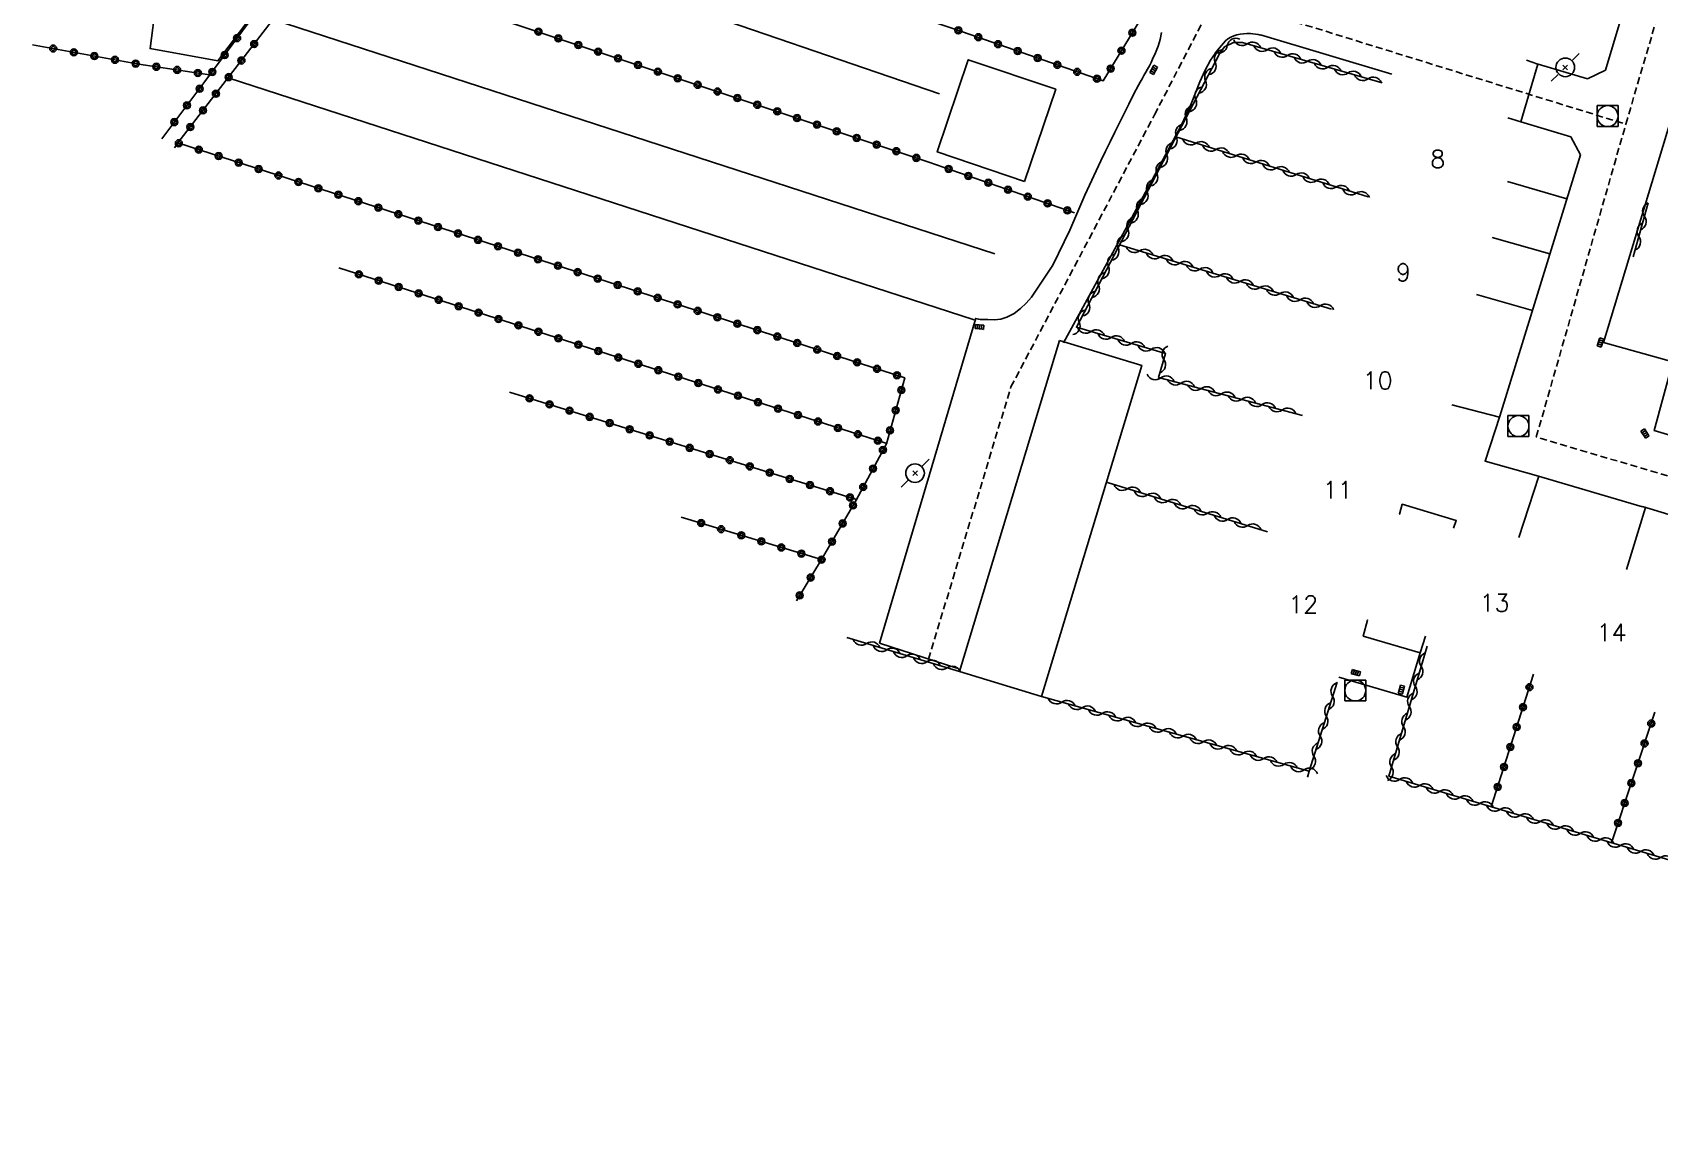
# Model space of a CAD drawing. Header units: millimetres. Extents: x 108019 to 109000, y 147057 to 148000.
# Drawn here: x 108751.5 to 108867.9, y 147407 to 147486.6 of the extents above; entities that cross this region are included whole.
import ezdxf
from ezdxf.enums import TextEntityAlignment as Align

# ---------------------------------------------------------------- set-up
doc = ezdxf.new("R2010")
doc.units = ezdxf.units.MM
doc.linetypes.add('DASHED', pattern=[0.75, 0.5, -0.25])
doc.layers.get('0').update_dxf_attribs({"linetype": 'CONTINUOUS'})
for name, color, linetype in [('W0001', 6, 'DASHED'), ('W0008', 7, 'CONTINUOUS'), ('W0014', 7, 'CONTINUOUS'), ('W0017', 7, 'CONTINUOUS'), ('W0101', 7, 'CONTINUOUS'), ('W0104', 1, 'CONTINUOUS'), ('W0310', 3, 'CONTINUOUS'), ('W0323', 7, 'CONTINUOUS'), ('W0330', 7, 'CONTINUOUS'), ('W0401', 7, 'CONTINUOUS'), ('W0420', 7, 'CONTINUOUS'), ('W0473', 7, 'CONTINUOUS'), ('W0991', 7, 'CONTINUOUS')]:
    doc.layers.add(name, color=color, linetype=linetype)
doc.styles.get("Standard").update_dxf_attribs({"font": 'romans.shx', "width": 0.85})

# ---------------------------------------------------------------- blocks, each defined once
blk = doc.blocks.new('T420')
for p, q in [((0.75, 0.75), (-0.75, 0.75)), ((-0.75, 0.75), (-0.75, -0.75)), ((0.75, 0.75), (0.75, -0.75)), ((0.75, -0.75), (-0.75, -0.75))]:
    blk.add_line(p, q)
blk.add_ellipse((0, 0), major_axis=(-0.53, 0.53), ratio=1, start_param=3.926991, end_param=10.210176)
blk = doc.blocks.new('T401')
for p, q in [((-0.3, 0.3), (0, 0.3)), ((-0.3, -0.25), (-0.3, 0.3)), ((-0.3, 0.15), (0, 0.15)), ((-0.3, 0), (0, 0)), ((0, 0.3), (0, -0.25)), ((-0.3, -0.15), (0, -0.15)), ((-0.3, -0.25), (-0.3, -0.3)), ((-0.3, -0.3), (0, -0.3)), ((0, -0.3), (0, -0.25))]:
    blk.add_line(p, q)
blk = doc.blocks.new('T473')
for p, q in [((-0.166667, 0.166667), (0.166667, -0.166667)), ((-0.166667, -0.166667), (0.166667, 0.166667)), ((0.500001, 0.500001), (1.000002, 1.000002)), ((-1.000002, -1.000002), (-0.500001, -0.500001))]:
    blk.add_line(p, q)
blk.add_ellipse((0, 0), major_axis=(0.471405, 0.471405), ratio=1, start_param=5.4977871438, end_param=11.780972451)
blk = doc.blocks.new('t323o')
at = {"color": 0, "linetype": 'Continuous'}
for radius in [0.25, 0.15]:
    blk.add_circle((0, 0), radius, dxfattribs=at)
blk = doc.blocks.new('t310o')
at = {"color": 0, "linetype": 'Continuous'}
for centre, start, end in [((-0.5, 0.38), 216.8699, 323.1304), ((0.5, -0.37), 36.8699, 143.1303)]:
    blk.add_arc(centre, 0.625, start, end, dxfattribs=at)

msp = doc.modelspace()

# ---------------------------------------------------------------- linework, layer by layer
at = {"layer": 'W0001'}
for points in [[(108865.47, 147480), (108872.3, 147503.3)], [(108815.58, 147441.7), (108821.48, 147461.19), (108831.75, 147480.67), (108836.12, 147489.09)], [(108836.12, 147489.09), (108865.47, 147480)], [(108900.08, 147445.42), (108859.07, 147457.61), (108865.47, 147480)]]:
    msp.add_lwpolyline(points, dxfattribs=at)
at = {"layer": 'W0008'}
msp.add_lwpolyline([(108863.87, 147464.37), (108873.23, 147495.31), (108877.79, 147494.05), (108879.34, 147498.62), (108905.56, 147490.67), (108904.26, 147486.01), (108908.85, 147484.58), (108899.47, 147453.51), (108894.79, 147454.83), (108893.39, 147450.33), (108867.49, 147458.07), (108868.84, 147462.99)], close=True, dxfattribs=at)
for points in [[(108867.38, 147495.13), (108864.01, 147483.86)], [(108832.25, 147486.57), (108832.17, 147486.06), (108832.01, 147485.58), (108831.82, 147485.12), (108831.62, 147484.66), (108831.51, 147484.42), (108831.39, 147484.18), (108831.26, 147483.95), (108831.13, 147483.72), (108830.99, 147483.49), (108830.86, 147483.25), (108830.73, 147483.02), (108830.6, 147482.79), (108830.25, 147482.12), (108829.91, 147481.44), (108829.58, 147480.77), (108829.24, 147480.09), (108828.91, 147479.42), (108828.58, 147478.74), (108828.24, 147478.06), (108827.91, 147477.39), (108826.77, 147474.93), (108825.69, 147472.41), (108824.48, 147469.92), (108822.95, 147467.63), (108822.58, 147467.2), (108822.17, 147466.8), (108821.72, 147466.45), (108821.2, 147466.18), (108820.76, 147466.05), (108820.3, 147466), (108819.84, 147466.01), (108819.39, 147466.02), (108819.29, 147466.03), (108819.18, 147466.04), (108819.07, 147466.06), (108818.97, 147466.08)], [(108825.25, 147464.35), (108827.37, 147468.23), (108829.48, 147472.12), (108831.58, 147476.01), (108833.66, 147479.91), (108834.03, 147480.67), (108834.37, 147481.46), (108834.68, 147482.24), (108835, 147483.03), (108835.35, 147483.82), (108835.77, 147484.59), (108836.26, 147485.31), (108836.83, 147485.97), (108837.01, 147486.12), (108837.22, 147486.24), (108837.43, 147486.33), (108837.65, 147486.4), (108837.89, 147486.45), (108838.13, 147486.48), (108838.37, 147486.49), (108838.61, 147486.49), (108838.8, 147486.48), (108838.98, 147486.45), (108839.16, 147486.42), (108839.34, 147486.37)], [(108839.34, 147486.4), (108848.74, 147483.58)], [(108862.74, 147483.25), (108859.19, 147484.3)], [(108864.01, 147483.86), (108862.74, 147483.25)], [(108857.97, 147480.17), (108861.53, 147479.1), (108862.23, 147477.8)], [(108862.23, 147477.8), (108856.46, 147459.1), (108855.41, 147455.89), (108859.07, 147454.86)], [(108818.97, 147466.11), (108812.08, 147442.84)], [(108859.07, 147454.86), (108866.66, 147452.61)], [(108812.08, 147442.84), (108817.61, 147441.05)], [(108844.94, 147440.41), (108849.81, 147438.99), (108850.77, 147442.15)]]:
    msp.add_lwpolyline(points, dxfattribs=at)
at = {"layer": 'W0014'}
for points in [[(108866.66, 147452.64), (108874.68, 147450.2), (108882.7, 147447.77), (108890.72, 147445.34), (108898.74, 147442.91), (108910.53, 147439.35), (108922.31, 147435.79), (108934.09, 147432.23), (108945.88, 147428.68)], [(108842.69, 147433.25), (108842.81, 147433.68)]]:
    msp.add_lwpolyline(points, dxfattribs=at)
at = {"layer": 'W0017'}
for points in [[(108857, 147475.89), (108861.25, 147474.65)], [(108855.9, 147471.89), (108860.04, 147470.72)], [(108854.78, 147467.82), (108858.79, 147466.67)], [(108853.02, 147459.92), (108856.44, 147459.04)], [(108857.82, 147450.41), (108859.24, 147454.81)], [(108865.53, 147448.12), (108866.89, 147452.57)]]:
    msp.add_lwpolyline(points, dxfattribs=at)
at = {"layer": 'W0101'}
msp.add_lwpolyline([(108857.02, 147480.45), (108857.96, 147480.17), (108859.18, 147484.31), (108858.36, 147484.58)], dxfattribs=at)
at = {"layer": 'W0104'}
for points in [[(108760.3, 147488.57), (108767.04, 147487.56), (108764.75, 147484.54), (108759.89, 147485.41)], [(108822.46, 147475.91), (108824.69, 147482.5), (108818.43, 147484.61), (108816.21, 147478.02), (108822.46, 147475.91)], [(108824.96, 147464.51), (108817.8, 147440.81), (108823.68, 147439.04), (108830.84, 147462.73)]]:
    msp.add_lwpolyline(points, close=True, dxfattribs=at)
for points in [[(108853.15, 147451.08), (108853.34, 147451.62), (108849.48, 147452.79), (108849.29, 147452.08), (108849.29, 147452.08)], [(108847, 147444.5), (108847, 147444.5), (108846.69, 147443.35), (108850.77, 147442.15), (108851.13, 147443.34)]]:
    msp.add_lwpolyline(points, dxfattribs=at)
at = {"layer": 'W0310'}
for points in [[(108848.04, 147482.96), (108838.04, 147485.86), (108837.41, 147485.86), (108836.77, 147485.53), (108836.41, 147485.04), (108826.17, 147465.47), (108832.55, 147463.58), (108832.04, 147461.88), (108842.35, 147459.15)], [(108847.04, 147474.8), (108833.29, 147479.09)], [(108867.08, 147474.38), (108865.99, 147470.51)], [(108844.42, 147466.76), (108829.26, 147471.36)], [(108828.38, 147454.34), (108839.84, 147450.82)], [(108817.8, 147440.81), (108809.73, 147443.25)], [(108851.26, 147442.63), (108848.52, 147433.32), (108899.13, 147418.19), (108937.36, 147407.03), (108940.23, 147416.1)], [(108844.81, 147440.06), (108842.81, 147433.68), (108823.68, 147439.04)]]:
    msp.add_lwpolyline(points, dxfattribs=at)
at = {"layer": 'W0323'}
for points in [[(108760.73, 147478.95), (108763.82, 147483.05), (108771.28, 147493.12), (108780.21, 147504.73)], [(108807.93, 147448.83), (108810.41, 147453.08), (108812.57, 147457.13), (108813.89, 147461.85), (108761.89, 147478.66), (108775.54, 147496.41), (108781.77, 147504.48), (108800.81, 147497.92), (108821.12, 147490.87), (108830.7, 147487.43), (108828.08, 147483.1), (108818.02, 147486.62), (108790.77, 147495.92), (108778.26, 147500.17)], [(108815.61, 147477.29), (108772.03, 147491.84)], [(108751.48, 147485.69), (108759.08, 147484.31), (108764.15, 147483.53)], [(108761.89, 147478.66), (108761.63, 147478.3)], [(108815.61, 147477.29), (108826.03, 147473.65)], [(108812.54, 147457.16), (108773.4, 147469.72)], [(108785.6, 147460.83), (108810.44, 147453.14)], [(108797.88, 147451.88), (108807.93, 147448.83), (108806.13, 147445.87)], [(108858.87, 147440.63), (108855.85, 147431.13)], [(108867.55, 147437.91), (108864.44, 147428.56)]]:
    msp.add_lwpolyline(points, dxfattribs=at)
at = {"layer": 'W0330'}
for points in [[(108816.37, 147482.17), (108775.4, 147496.22)], [(108820.34, 147470.72), (108768.69, 147487.5)], [(108818.85, 147465.99), (108765.47, 147483.31)]]:
    msp.add_lwpolyline(points, dxfattribs=at)

# ---------------------------------------------------------------- block references
at = {"layer": 'W0310'}
for p, rotation in [((108836.96, 147485.63), 207.7808839411006), ((108836.96, 147485.63), 207.7808839409551), ((108838.39, 147485.76), 163.795458343867), ((108838.39, 147485.76), 163.7954583436384), ((108839.83, 147485.34), 163.795458343867), ((108839.83, 147485.34), 163.7954583436384), ((108836.1, 147484.44), 242.3888104717569), ((108836.1, 147484.44), 242.3888104723308), ((108841.27, 147484.92), 163.795458343867), ((108841.27, 147484.92), 163.7954583436384), ((108842.71, 147484.51), 163.795458343867), ((108842.71, 147484.51), 163.7954583436384), ((108844.15, 147484.09), 163.795458343867), ((108844.15, 147484.09), 163.7954583436384), ((108835.4, 147483.11), 242.3888104717569), ((108835.4, 147483.11), 242.3888104723308), ((108845.59, 147483.67), 163.795458343867), ((108845.59, 147483.67), 163.7954583436384), ((108847.03, 147483.25), 163.795458343867), ((108847.03, 147483.25), 163.7954583436384), ((108834.7, 147481.78), 242.3888104717569), ((108834.7, 147481.78), 242.3888104723308), ((108834.01, 147480.45), 242.3888104717569), ((108834.01, 147480.45), 242.3888104723308), ((108833.31, 147479.12), 242.3888104717569), ((108833.31, 147479.12), 242.3888104723308), ((108832.62, 147477.79), 242.3888104717569), ((108832.62, 147477.79), 242.3888104723308), ((108834.73, 147478.64), 162.6678222277549), ((108834.73, 147478.64), 162.6678222282149), ((108836.16, 147478.19), 162.6678222277549), ((108836.16, 147478.19), 162.6678222282149), ((108831.92, 147476.47), 242.3888104717569), ((108831.92, 147476.47), 242.3888104723308), ((108837.59, 147477.75), 162.6678222277549), ((108837.59, 147477.75), 162.6678222282149), ((108839.02, 147477.3), 162.6678222277549), ((108839.02, 147477.3), 162.6678222282149), ((108840.45, 147476.85), 162.6678222277549), ((108840.45, 147476.85), 162.6678222282149), ((108841.89, 147476.4), 162.6678222277549), ((108841.89, 147476.4), 162.6678222282149), ((108843.32, 147475.96), 162.6678222277549), ((108843.32, 147475.96), 162.6678222282149), ((108831.23, 147475.14), 242.3888104717569), ((108831.23, 147475.14), 242.3888104723308), ((108844.75, 147475.51), 162.6678222277549), ((108844.75, 147475.51), 162.6678222282149), ((108846.18, 147475.06), 162.6678222277549), ((108846.18, 147475.06), 162.6678222282149), ((108830.53, 147473.81), 242.3888104717569), ((108830.53, 147473.81), 242.3888104723308), ((108866.8, 147473.4), 254.3033739547974), ((108866.8, 147473.4), 254.3033739546331), ((108829.84, 147472.48), 242.3888104717569), ((108829.84, 147472.48), 242.3888104723308), ((108866.4, 147471.96), 254.3033739547974), ((108866.4, 147471.96), 254.3033739546331), ((108829.14, 147471.15), 242.3888104717569), ((108829.14, 147471.15), 242.3888104723308), ((108828.45, 147469.82), 242.3888104717569), ((108828.45, 147469.82), 242.3888104723308), ((108830.69, 147470.93), 163.1182140445313), ((108830.69, 147470.93), 163.1182140453472), ((108832.13, 147470.49), 163.1182140445313), ((108832.13, 147470.49), 163.1182140453472), ((108833.56, 147470.06), 163.1182140445313), ((108833.56, 147470.06), 163.1182140453472), ((108827.75, 147468.49), 242.3888104717569), ((108827.75, 147468.49), 242.3888104723308), ((108835, 147469.62), 163.1182140445313), ((108835, 147469.62), 163.1182140453472), ((108836.43, 147469.18), 163.1182140445313), ((108836.43, 147469.18), 163.1182140453472), ((108837.87, 147468.75), 163.1182140445313), ((108837.87, 147468.75), 163.1182140453472), ((108827.06, 147467.16), 242.3888104717569), ((108827.06, 147467.16), 242.3888104723308), ((108839.3, 147468.31), 163.1182140445313), ((108839.3, 147468.31), 163.1182140453472), ((108840.74, 147467.88), 163.1182140445313), ((108840.74, 147467.88), 163.1182140453472), ((108842.17, 147467.44), 163.1182140445313), ((108842.17, 147467.44), 163.1182140453472), ((108843.61, 147467.01), 163.1182140445313), ((108843.61, 147467.01), 163.1182140453472), ((108826.36, 147465.83), 242.3888104717569), ((108826.36, 147465.83), 242.3888104723308), ((108827.21, 147465.16), 343.4830970326444), ((108827.21, 147465.16), 343.4830970318083), ((108828.65, 147464.73), 343.4830970326444), ((108828.65, 147464.73), 343.4830970318083), ((108830.09, 147464.3), 343.4830970326444), ((108830.09, 147464.3), 343.4830970318083), ((108831.53, 147463.88), 343.4830970326444), ((108831.53, 147463.88), 343.4830970318083), ((108832.42, 147463.16), 253.2262247126922), ((108832.42, 147463.16), 253.2262247129995), ((108832.2, 147461.84), 345.1848195269841), ((108832.2, 147461.84), 345.1848195265443), ((108833.65, 147461.46), 345.1848195269841), ((108833.65, 147461.46), 345.1848195265443), ((108835.1, 147461.07), 345.1848195269841), ((108835.1, 147461.07), 345.1848195265443), ((108836.55, 147460.69), 345.1848195269841), ((108836.55, 147460.69), 345.1848195265443), ((108838, 147460.31), 345.1848195269841), ((108838, 147460.31), 345.1848195265443), ((108839.45, 147459.92), 345.1848195269841), ((108839.45, 147459.92), 345.1848195265443), ((108840.9, 147459.54), 345.1848195269841), ((108840.9, 147459.54), 345.1848195265443), ((108829.81, 147453.9), 342.9106270181151), ((108829.81, 147453.9), 342.9106270180005), ((108831.25, 147453.46), 342.9106270181151), ((108831.25, 147453.46), 342.9106270180005), ((108832.68, 147453.02), 342.9106270181151), ((108832.68, 147453.02), 342.9106270180005), ((108834.12, 147452.58), 342.9106270181151), ((108834.12, 147452.58), 342.9106270180005), ((108835.55, 147452.14), 342.9106270181151), ((108835.55, 147452.14), 342.9106270180005), ((108836.98, 147451.7), 342.9106270181151), ((108836.98, 147451.7), 342.9106270180005), ((108838.42, 147451.26), 342.9106270181151), ((108838.42, 147451.26), 342.9106270180005), ((108811.16, 147442.82), 163.1862762950002), ((108811.16, 147442.82), 163.1862762949739), ((108812.6, 147442.38), 163.1862762950002), ((108812.6, 147442.38), 163.1862762949739), ((108814.04, 147441.95), 163.1862762950002), ((108814.04, 147441.95), 163.1862762949739), ((108815.47, 147441.52), 163.1862762950002), ((108815.47, 147441.52), 163.1862762949739), ((108816.91, 147441.08), 163.1862762950002), ((108816.91, 147441.08), 163.1862762949739), ((108850.83, 147441.19), 253.6027949463568), ((108850.83, 147441.19), 253.6027949462511), ((108850.41, 147439.75), 253.6027949463568), ((108850.41, 147439.75), 253.6027949462511), ((108825.12, 147438.63), 164.3501978990359), ((108825.12, 147438.63), 164.3501978991191), ((108844.49, 147439.06), 252.5871617003266), ((108844.49, 147439.06), 252.5871617004323), ((108849.98, 147438.31), 253.6027949463568), ((108849.98, 147438.31), 253.6027949462511), ((108826.57, 147438.23), 164.3501978990359), ((108826.57, 147438.23), 164.3501978991191), ((108828.01, 147437.82), 164.3501978990359), ((108828.01, 147437.82), 164.3501978991191), ((108829.46, 147437.42), 164.3501978990359), ((108829.46, 147437.42), 164.3501978991191), ((108844.04, 147437.63), 252.5871617003266), ((108844.04, 147437.63), 252.5871617004323), ((108849.56, 147436.87), 253.6027949463568), ((108849.56, 147436.87), 253.6027949462511), ((108830.9, 147437.01), 164.3501978990359), ((108830.9, 147437.01), 164.3501978991191), ((108832.35, 147436.61), 164.3501978990359), ((108832.35, 147436.61), 164.3501978991191), ((108833.79, 147436.2), 164.3501978990359), ((108833.79, 147436.2), 164.3501978991191), ((108843.6, 147436.2), 252.5871617003266), ((108843.6, 147436.2), 252.5871617004323), ((108835.24, 147435.8), 164.3501978990359), ((108835.24, 147435.8), 164.3501978991191), ((108836.68, 147435.4), 164.3501978990359), ((108836.68, 147435.4), 164.3501978991191), ((108838.12, 147434.99), 164.3501978990359), ((108838.12, 147434.99), 164.3501978991191), ((108843.15, 147434.76), 252.5871617003266), ((108843.15, 147434.76), 252.5871617004323), ((108849.14, 147435.43), 253.6027949463568), ((108849.14, 147435.43), 253.6027949462511), ((108839.57, 147434.59), 164.3501978990359), ((108839.57, 147434.59), 164.3501978991191), ((108841.01, 147434.18), 164.3501978990359), ((108841.01, 147434.18), 164.3501978991191), ((108842.46, 147433.78), 164.3501978990359), ((108842.46, 147433.78), 164.3501978991191), ((108848.71, 147433.99), 253.6027949463568), ((108848.71, 147433.99), 253.6027949462511), ((108849.28, 147433.09), 343.3549832112735), ((108849.28, 147433.09), 343.3549832107583), ((108850.72, 147432.66), 343.3549832112735), ((108850.72, 147432.66), 343.3549832107583), ((108852.15, 147432.23), 343.3549832112735), ((108852.15, 147432.23), 343.3549832107583), ((108853.59, 147431.8), 343.3549832112735), ((108853.59, 147431.8), 343.3549832107583), ((108855.03, 147431.37), 343.3549832112735), ((108855.03, 147431.37), 343.3549832107583), ((108856.47, 147430.94), 343.3549832112735), ((108856.47, 147430.94), 343.3549832107583), ((108857.9, 147430.51), 343.3549832112735), ((108857.9, 147430.51), 343.3549832107583), ((108859.34, 147430.08), 343.3549832112735), ((108859.34, 147430.08), 343.3549832107583), ((108860.78, 147429.65), 343.3549832112735), ((108860.78, 147429.65), 343.3549832107583), ((108862.21, 147429.22), 343.3549832112735), ((108862.21, 147429.22), 343.3549832107583), ((108863.65, 147428.79), 343.3549832112735), ((108863.65, 147428.79), 343.3549832107583), ((108865.09, 147428.36), 343.3549832112735), ((108865.09, 147428.36), 343.3549832107583), ((108866.53, 147427.93), 343.3549832112735), ((108866.53, 147427.93), 343.3549832107583), ((108867.96, 147427.5), 343.3549832112735), ((108867.96, 147427.5), 343.3549832107583)]:
    msp.add_blockref('t310o', p, dxfattribs=dict(at, rotation=rotation))
at = {"layer": 'W0323'}
for p, rotation in [((108787.68, 147486.62), 161.5370494978345), ((108817.72, 147486.72), 161.154098941887), ((108830.17, 147486.55), 238.7777797095149), ((108752.96, 147485.42), 349.7011510206286), ((108766.12, 147486.16), 53.46951101457972), ((108767.34, 147485.74), 52.44232810862985), ((108789.1, 147486.14), 161.5370494978345), ((108790.53, 147485.67), 161.5370494978345), ((108791.95, 147485.19), 161.5370494978345), ((108819.14, 147486.23), 160.7543400055777), ((108820.55, 147485.73), 160.7543400055777), ((108821.97, 147485.24), 160.7543400055777), ((108829.39, 147485.26), 238.7777797095149), ((108754.44, 147485.15), 349.7011510206286), ((108755.91, 147484.88), 349.7011510206286), ((108757.39, 147484.61), 349.7011510206286), ((108758.86, 147484.34), 349.7011510206286), ((108760.34, 147484.11), 351.3081304340985), ((108765.23, 147484.95), 53.46951101457972), ((108766.43, 147484.56), 52.44232810862985), ((108793.37, 147484.72), 161.5370494978345), ((108794.8, 147484.24), 161.5370494978345), ((108823.39, 147484.74), 160.7543400055777), ((108824.8, 147484.25), 160.7543400055777), ((108761.83, 147483.89), 351.3081304340985), ((108763.31, 147483.66), 351.3081304340985), ((108764.34, 147483.74), 53.46951101457972), ((108765.51, 147483.37), 52.44232810862985), ((108796.22, 147483.77), 161.5370494978345), ((108797.64, 147483.29), 161.5370494978345), ((108826.22, 147483.75), 160.7543400055777), ((108827.63, 147483.26), 160.7543400055777), ((108828.61, 147483.98), 238.7777797095149), ((108763.44, 147482.54), 52.92631772077475), ((108764.6, 147482.18), 52.44232810862985), ((108799.06, 147482.82), 161.5370494978345), ((108800.49, 147482.34), 161.5370494978345), ((108801.91, 147481.87), 161.5370494978345), ((108762.53, 147481.35), 52.92631772077475), ((108763.68, 147480.99), 52.44232810862985), ((108803.33, 147481.39), 161.5370494978345), ((108804.76, 147480.92), 161.5370494978345), ((108761.63, 147480.15), 52.92631772077475), ((108762.77, 147479.8), 52.44232810862985), ((108806.18, 147480.44), 161.5370494978345), ((108807.6, 147479.97), 161.5370494978345), ((108809.02, 147479.49), 161.5370494978345), ((108761.95, 147478.64), 162.0862813031983), ((108810.45, 147479.02), 161.5370494978345), ((108811.87, 147478.54), 161.5370494978345), ((108763.38, 147478.18), 162.0862813031983), ((108764.8, 147477.72), 162.0862813031983), ((108766.23, 147477.25), 162.0862813031983), ((108813.29, 147478.07), 161.5370494978345), ((108814.71, 147477.59), 161.5370494978345), ((108767.66, 147476.79), 162.0862813031983), ((108769.08, 147476.33), 162.0862813031983), ((108770.51, 147475.87), 162.0862813031983), ((108817.02, 147476.8), 340.7410625691945), ((108818.44, 147476.3), 340.7410625691945), ((108771.94, 147475.41), 162.0862813031983), ((108773.37, 147474.95), 162.0862813031983), ((108819.86, 147475.81), 340.7410625691945), ((108821.27, 147475.31), 340.7410625691945), ((108822.69, 147474.82), 340.7410625691945), ((108774.79, 147474.49), 162.0862813031983), ((108776.22, 147474.03), 162.0862813031983), ((108777.65, 147473.56), 162.0862813031983), ((108824.1, 147474.33), 340.7410625691945), ((108825.52, 147473.83), 340.7410625691945), ((108779.08, 147473.1), 162.0862813031983), ((108780.5, 147472.64), 162.0862813031983), ((108781.93, 147472.18), 162.0862813031983), ((108783.36, 147471.72), 162.0862813031983), ((108784.78, 147471.26), 162.0862813031983), ((108786.21, 147470.8), 162.0862813031983), ((108787.64, 147470.33), 162.0862813031983), ((108774.83, 147469.26), 162.2100226260783), ((108789.07, 147469.87), 162.0862813031983), ((108790.49, 147469.41), 162.0862813031983), ((108791.92, 147468.95), 162.0862813031983), ((108776.25, 147468.8), 162.2100226260783), ((108777.68, 147468.35), 162.2100226260783), ((108779.11, 147467.89), 162.2100226260783), ((108793.35, 147468.49), 162.0862813031983), ((108794.78, 147468.03), 162.0862813031983), ((108780.54, 147467.43), 162.2100226260783), ((108781.97, 147466.97), 162.2100226260783), ((108796.2, 147467.57), 162.0862813031983), ((108797.63, 147467.1), 162.0862813031983), ((108799.06, 147466.64), 162.0862813031983), ((108783.39, 147466.51), 162.2100226260783), ((108784.82, 147466.05), 162.2100226260783), ((108786.25, 147465.6), 162.2100226260783), ((108800.48, 147466.18), 162.0862813031983), ((108801.91, 147465.72), 162.0862813031983), ((108787.68, 147465.14), 162.2100226260783), ((108789.11, 147464.68), 162.2100226260783), ((108803.34, 147465.26), 162.0862813031983), ((108804.77, 147464.8), 162.0862813031983), ((108806.19, 147464.34), 162.0862813031983), ((108790.54, 147464.22), 162.2100226260783), ((108791.96, 147463.76), 162.2100226260783), ((108793.39, 147463.3), 162.2100226260783), ((108807.62, 147463.87), 162.0862813031983), ((108809.05, 147463.41), 162.0862813031983), ((108794.82, 147462.85), 162.2100226260783), ((108796.25, 147462.39), 162.2100226260783), ((108797.68, 147461.93), 162.2100226260783), ((108810.48, 147462.95), 162.0862813031983), ((108811.9, 147462.49), 162.0862813031983), ((108813.33, 147462.03), 162.0862813031983), ((108799.11, 147461.47), 162.2100226260783), ((108800.53, 147461.01), 162.2100226260783), ((108813.64, 147460.97), 74.36000724130689), ((108787.04, 147460.38), 342.7904086774147), ((108788.47, 147459.94), 342.7904086774147), ((108801.96, 147460.56), 162.2100226260783), ((108803.39, 147460.1), 162.2100226260783), ((108804.82, 147459.64), 162.2100226260783), ((108789.9, 147459.5), 342.7904086774147), ((108791.34, 147459.05), 342.7904086774147), ((108792.77, 147458.61), 342.7904086774147), ((108806.25, 147459.18), 162.2100226260783), ((108807.68, 147458.72), 162.2100226260783), ((108813.24, 147459.52), 74.36000724130689), ((108794.2, 147458.16), 342.7904086774147), ((108795.63, 147457.72), 342.7904086774147), ((108797.07, 147457.28), 342.7904086774147), ((108809.1, 147458.26), 162.2100226260783), ((108810.53, 147457.81), 162.2100226260783), ((108811.96, 147457.35), 162.2100226260783), ((108812.83, 147458.08), 74.36000724130689), ((108798.5, 147456.83), 342.7904086774147), ((108799.93, 147456.39), 342.7904086774147), ((108812.32, 147456.68), 61.93338616610556), ((108801.37, 147455.95), 342.7904086774147), ((108802.8, 147455.5), 342.7904086774147), ((108804.23, 147455.06), 342.7904086774147), ((108811.62, 147455.35), 61.93338616610556), ((108805.66, 147454.61), 342.7904086774147), ((108807.1, 147454.17), 342.7904086774147), ((108810.91, 147454.03), 61.93338616610556), ((108808.53, 147453.73), 342.7904086774147), ((108809.96, 147453.28), 342.7904086774147), ((108810.19, 147452.71), 59.80216286490669), ((108799.32, 147451.45), 343.0770817533211), ((108809.44, 147451.42), 59.80216286490669), ((108800.75, 147451.01), 343.0770817533211), ((108802.19, 147450.57), 343.0770817533211), ((108803.62, 147450.14), 343.0770817533211), ((108805.06, 147449.7), 343.0770817533211), ((108806.49, 147449.26), 343.0770817533211), ((108808.68, 147450.12), 59.80216286490669), ((108807.93, 147448.83), 343.0770817533211), ((108807.15, 147447.55), 238.5981297683098), ((108806.37, 147446.27), 238.5981297683098), ((108858.58, 147439.7), 252.3389277006386), ((108858.12, 147438.27), 252.3389277006386), ((108857.67, 147436.85), 252.3389277006386), ((108867.29, 147437.1), 251.5981446157558), ((108857.21, 147435.42), 252.3389277006386), ((108866.81, 147435.67), 251.5981446157558), ((108856.76, 147433.99), 252.3389277006386), ((108866.34, 147434.25), 251.5981446157558), ((108865.86, 147432.83), 251.5981446157558), ((108856.3, 147432.56), 252.3389277006386), ((108865.39, 147431.4), 251.5981446157558), ((108864.92, 147429.98), 251.5981446157558)]:
    msp.add_blockref('t323o', p, dxfattribs=dict(at, rotation=rotation))
at = {"layer": 'W0401'}
for p, rotation in [((108831.57, 147483.96), 151.4413621462202), ((108819.24, 147465.64), 84.850938267832), ((108863.52, 147464.42), 162.872093534402), ((108866.97, 147457.94), 33.02365409017396), ((108846.12, 147440.59), 253.7750538769334), ((108849.56, 147439.48), 343.1063962293773)]:
    msp.add_blockref('T401', p, dxfattribs=dict(at, rotation=rotation))
at = {"layer": 'W0420'}
for p in [(108864.17, 147480.58), (108857.79, 147458.39), (108846.12, 147439.46)]:
    msp.add_blockref('T420', p, dxfattribs=at)
at = {"layer": 'W0473'}
for p in [(108861.14, 147484.07), (108814.62, 147455.02)]:
    msp.add_blockref('T473', p, dxfattribs=at)

# ---------------------------------------------------------------- texts
at = {"layer": 'W0991'}
for s, p in [('8', (108852.02, 147477.51)), ('9', (108849.56, 147469.4)), ('10', (108847.72, 147461.65)), ('11', (108844.86, 147453.82)), ('12', (108842.39, 147445.62)), ('13', (108856.08, 147445.74)), ('14', (108864.45, 147443.62))]:
    msp.add_text(s, height=1.25, dxfattribs=at).set_placement(p, align=Align.MIDDLE_CENTER)

doc.saveas('drawing.dxf')
